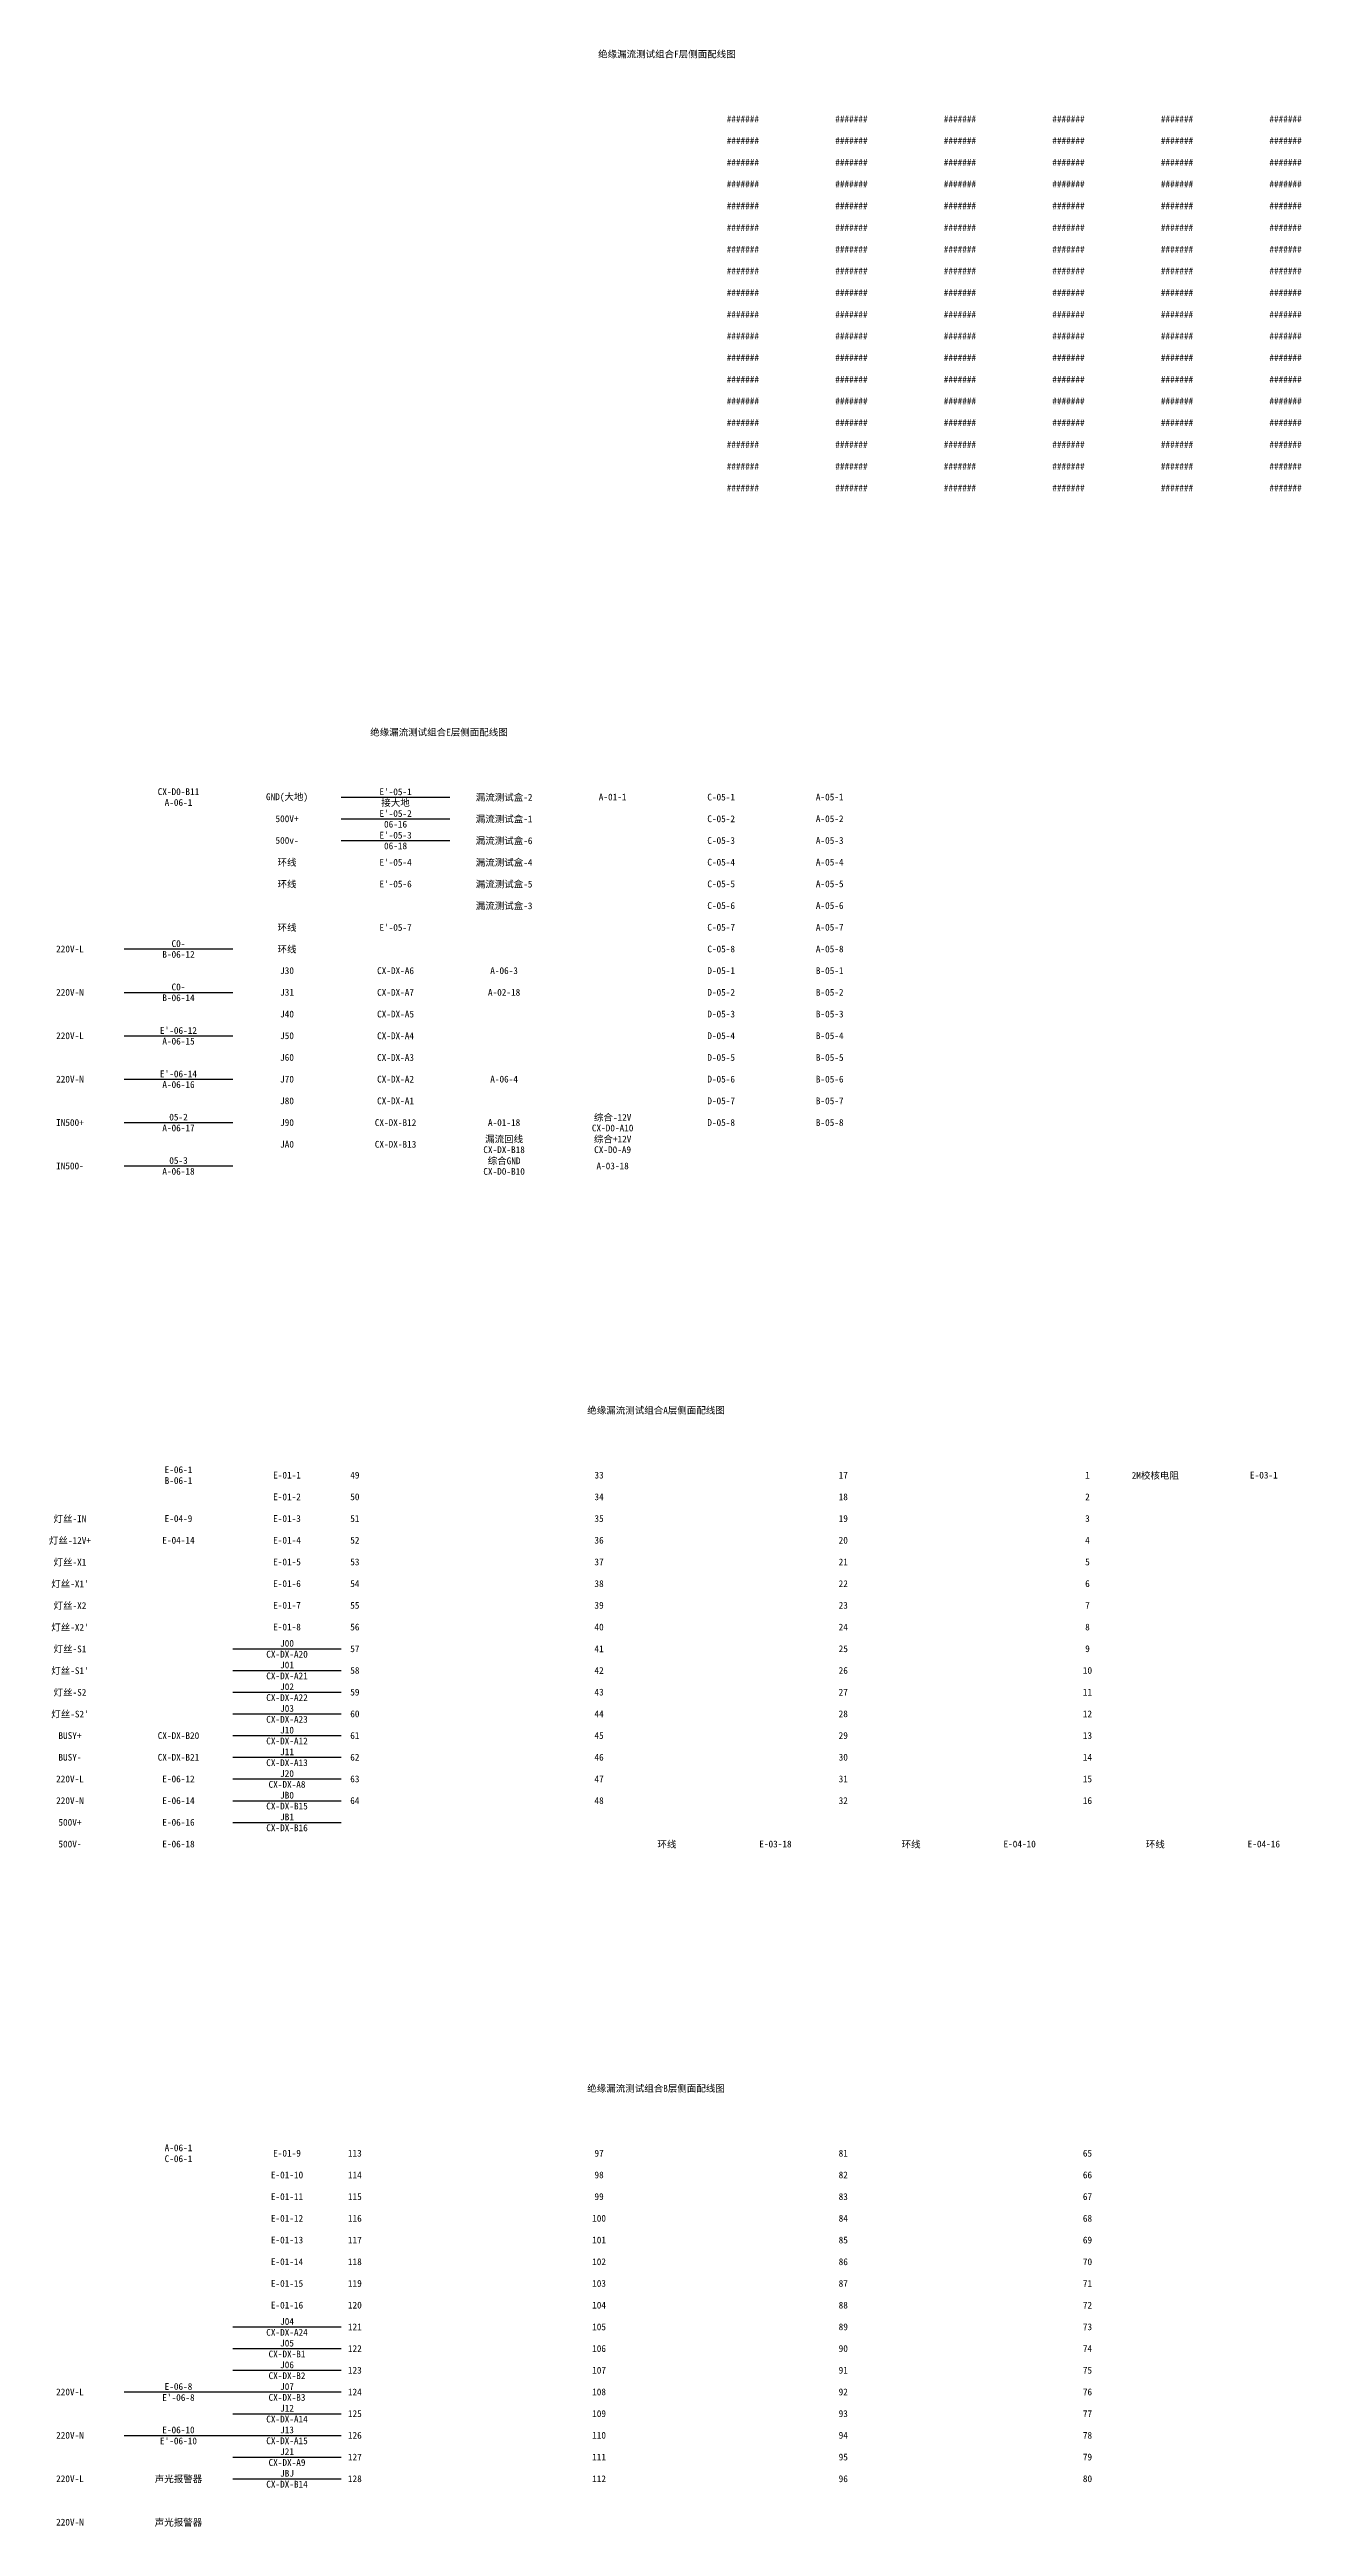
# Model space of a CAD drawing. Header units: millimetres. Extents: x 760 to 2014, y -130 to 4186.
# Drawn here: x 810 to 1272, y 3272 to 4186 of the extents above; entities that cross this region are included whole.
import ezdxf
from ezdxf.enums import TextEntityAlignment as Align

# ---------------------------------------------------------------- set-up
doc = ezdxf.new("R2010")
doc.units = ezdxf.units.MM
doc.styles.get("Standard").update_dxf_attribs({"font": ''})
doc.styles.get('Standard').set_extended_font_data('SimSun')

# ---------------------------------------------------------------- blocks, each defined once
blk = doc.blocks.new('焊线式—E层—配线端子')
at = {"color": 0}
for p, q in [((128, 140), (168, 140)), ((128, 132), (168, 132)), ((128, 124), (168, 124)), ((48, 84), (88, 84)), ((48, 68), (88, 68)), ((48, 52), (88, 52)), ((48, 36), (88, 36)), ((48, 20), (88, 20)), ((48, 4), (88, 4))]:
    blk.add_line(p, q, dxfattribs=at)
for s, p in [('绝缘漏流测试组合E层侧面配线图', (164, 164)), ("E'-05-1", (148, 142)), ('漏流测试盒-2', (188, 140)), ('A-01-1', (228, 140)), ('C-05-1', (268, 140)), ('A-05-1', (308, 140)), ("E'-05-2", (148, 134)), ('漏流测试盒-1', (188, 132)), ('C-05-2', (268, 132)), ('A-05-2', (308, 132)), ("E'-05-3", (148, 126)), ('漏流测试盒-6', (188, 124)), ('C-05-3', (268, 124)), ('A-05-3', (308, 124)), ('环线', (108, 116)), ("E'-05-4", (148, 116)), ('漏流测试盒-4', (188, 116)), ('C-05-4', (268, 116)), ('A-05-4', (308, 116)), ('环线', (108, 108)), ("E'-05-6", (148, 108)), ('漏流测试盒-5', (188, 108)), ('漏流测试盒-3', (188, 100)), ('C-05-5', (268, 108)), ('C-05-6', (268, 100)), ('A-05-5', (308, 108)), ('A-05-6', (308, 100)), ('环线', (108, 92)), ("E'-05-7", (148, 92)), ('C-05-7', (268, 92)), ('A-05-7', (308, 92)), ('环线', (108, 84)), ('C-05-8', (268, 84)), ('A-05-8', (308, 84)), ('D-05-1', (268, 76)), ('B-05-1', (308, 76)), ('D-05-2', (268, 68)), ('B-05-2', (308, 68)), ("E'-06-12", (68, 54)), ('D-05-3', (268, 60)), ('B-05-3', (308, 60)), ('D-05-4', (268, 52)), ('B-05-4', (308, 52)), ("E'-06-14", (68, 38)), ('D-05-5', (268, 44)), ('D-05-6', (268, 36)), ('B-05-5', (308, 44)), ('B-05-6', (308, 36)), ('D-05-7', (268, 28)), ('B-05-7', (308, 28)), ('D-05-8', (268, 20)), ('B-05-8', (308, 20))]:
    blk.add_text(s, height=2.5).set_placement(p, align=Align.MIDDLE)
at = {"color": 1}
for s, p in [('CX-D0-B11', (68, 142)), ('C0-', (68, 86)), ('C0-', (68, 70)), ('CX-D0-A10', (228, 18)), ('CX-D0-A9', (228, 10)), ('CX-D0-B10', (188, 2))]:
    blk.add_text(s, height=2.5, dxfattribs=at).set_placement(p, align=Align.MIDDLE)
at = {"color": 0}
for s, p in [('A-06-1', (68, 138)), ('GND(大地)', (108, 140)), ('接大地', (148, 138)), ('500V+', (108, 132)), ('06-16', (148, 130)), ('500v-', (108, 124)), ('06-18', (148, 122)), ('220V-L', (28, 84)), ('B-06-12', (68, 82)), ('J30', (108, 76)), ('A-06-3', (188, 76)), ('220V-N', (28, 68)), ('B-06-14', (68, 66)), ('J31', (108, 68)), ('A-02-18', (188, 68)), ('J40', (108, 60)), ('220V-L', (28, 52)), ('A-06-15', (68, 50)), ('J50', (108, 52)), ('220V-N', (28, 36)), ('J60', (108, 44)), ('J70', (108, 36)), ('A-06-4', (188, 36)), ('A-06-16', (68, 34)), ('J80', (108, 28)), ('IN500+', (28, 20)), ('A-06-17', (68, 18)), ('05-2', (68, 22)), ('J90', (108, 20)), ('A-01-18', (188, 20)), ('综合-12V', (228, 22)), ('JA0', (108, 12)), ('漏流回线', (188, 14)), ('综合+12V', (228, 14)), ('IN500-', (28, 4)), ('A-06-18', (68, 2)), ('05-3', (68, 6)), ('综合GND', (188, 6)), ('A-03-18', (228, 4))]:
    blk.add_text(s, height=2.5, dxfattribs=at).set_placement(p, align=Align.MIDDLE)
at = {"color": 6}
for s, p in [('CX-DX-A6', (148, 76)), ('CX-DX-A7', (148, 68)), ('CX-DX-A5', (148, 60)), ('CX-DX-A4', (148, 52)), ('CX-DX-A3', (148, 44)), ('CX-DX-A2', (148, 36)), ('CX-DX-A1', (148, 28)), ('CX-DX-B12', (148, 20)), ('CX-DX-B13', (148, 12)), ('CX-DX-B18', (188, 10))]:
    blk.add_text(s, height=2.5, dxfattribs=at).set_placement(p, align=Align.MIDDLE)
blk = doc.blocks.new('焊线式—F层—配线端子')
for s, p in [('绝缘漏流测试组合F层侧面配线图', (248, 164)), ('#######', (276, 140)), ('#######', (316, 140)), ('#######', (356, 140)), ('#######', (396, 140)), ('#######', (436, 140)), ('#######', (476, 140)), ('#######', (276, 132)), ('#######', (316, 132)), ('#######', (356, 132)), ('#######', (396, 132)), ('#######', (436, 132)), ('#######', (476, 132)), ('#######', (276, 124)), ('#######', (316, 124)), ('#######', (356, 124)), ('#######', (396, 124)), ('#######', (436, 124)), ('#######', (476, 124)), ('#######', (276, 116)), ('#######', (316, 116)), ('#######', (356, 116)), ('#######', (396, 116)), ('#######', (436, 116)), ('#######', (476, 116)), ('#######', (276, 108)), ('#######', (276, 100)), ('#######', (316, 108)), ('#######', (316, 100)), ('#######', (356, 108)), ('#######', (356, 100)), ('#######', (396, 108)), ('#######', (396, 100)), ('#######', (436, 108)), ('#######', (436, 100)), ('#######', (476, 108)), ('#######', (476, 100)), ('#######', (276, 92)), ('#######', (316, 92)), ('#######', (356, 92)), ('#######', (396, 92)), ('#######', (436, 92)), ('#######', (476, 92)), ('#######', (276, 84)), ('#######', (316, 84)), ('#######', (356, 84)), ('#######', (396, 84)), ('#######', (436, 84)), ('#######', (476, 84)), ('#######', (276, 76)), ('#######', (316, 76)), ('#######', (356, 76)), ('#######', (396, 76)), ('#######', (436, 76)), ('#######', (476, 76)), ('#######', (276, 68)), ('#######', (316, 68)), ('#######', (356, 68)), ('#######', (396, 68)), ('#######', (436, 68)), ('#######', (476, 68)), ('#######', (276, 60)), ('#######', (316, 60)), ('#######', (356, 60)), ('#######', (396, 60)), ('#######', (436, 60)), ('#######', (476, 60)), ('#######', (276, 52)), ('#######', (316, 52)), ('#######', (356, 52)), ('#######', (396, 52)), ('#######', (436, 52)), ('#######', (476, 52)), ('#######', (276, 44)), ('#######', (276, 36)), ('#######', (316, 44)), ('#######', (316, 36)), ('#######', (356, 44)), ('#######', (356, 36)), ('#######', (396, 44)), ('#######', (396, 36)), ('#######', (436, 44)), ('#######', (436, 36)), ('#######', (476, 44)), ('#######', (476, 36)), ('#######', (276, 28)), ('#######', (316, 28)), ('#######', (356, 28)), ('#######', (396, 28)), ('#######', (436, 28)), ('#######', (476, 28)), ('#######', (276, 20)), ('#######', (316, 20)), ('#######', (356, 20)), ('#######', (396, 20)), ('#######', (436, 20)), ('#######', (476, 20)), ('#######', (276, 12)), ('#######', (316, 12)), ('#######', (356, 12)), ('#######', (396, 12)), ('#######', (436, 12)), ('#######', (476, 12)), ('#######', (276, 4)), ('#######', (316, 4)), ('#######', (356, 4)), ('#######', (396, 4)), ('#######', (436, 4)), ('#######', (476, 4))]:
    blk.add_text(s, height=2.5).set_placement(p, align=Align.MIDDLE)
blk = doc.blocks.new('焊线式—A层—配线端子')
for p, q in [((88, 76), (128, 76)), ((88, 68), (128, 68)), ((88, 60), (128, 60)), ((88, 52), (128, 52)), ((88, 44), (128, 44)), ((88, 36), (128, 36)), ((88, 28), (128, 28)), ((88, 20), (128, 20)), ((88, 12), (128, 12))]:
    blk.add_line(p, q)
for s, p in [('绝缘漏流测试组合A层侧面配线图', (244, 164)), ('B-06-1', (68, 138)), ('E-06-1', (68, 142)), ('E-01-1', (108, 140)), ('49', (133, 140)), ('33', (223, 140)), ('17', (313, 140)), ('1', (403, 140)), ('2M校核电阻', (428, 140)), ('E-03-1', (468, 140)), ('E-01-2', (108, 132)), ('50', (133, 132)), ('34', (223, 132)), ('18', (313, 132)), ('2', (403, 132)), ('灯丝-IN', (28, 124)), ('E-04-9', (68, 124)), ('E-01-3', (108, 124)), ('51', (133, 124)), ('35', (223, 124)), ('19', (313, 124)), ('3', (403, 124)), ('灯丝-12V+', (28, 116)), ('E-04-14', (68, 116)), ('E-01-4', (108, 116)), ('52', (133, 116)), ('36', (223, 116)), ('20', (313, 116)), ('4', (403, 116)), ("灯丝-X1'", (28, 100)), ('灯丝-X1', (28, 108)), ('E-01-5', (108, 108)), ('E-01-6', (108, 100)), ('53', (133, 108)), ('54', (133, 100)), ('37', (223, 108)), ('38', (223, 100)), ('21', (313, 108)), ('22', (313, 100)), ('5', (403, 108)), ('6', (403, 100)), ('灯丝-X2', (28, 92)), ('E-01-7', (108, 92)), ('55', (133, 92)), ('39', (223, 92)), ('23', (313, 92)), ('7', (403, 92)), ("灯丝-X2'", (28, 84)), ('E-01-8', (108, 84)), ('56', (133, 84)), ('40', (223, 84)), ('24', (313, 84)), ('8', (403, 84)), ('灯丝-S1', (28, 76)), ('J00', (108, 78)), ('57', (133, 76)), ('41', (223, 76)), ('25', (313, 76)), ('9', (403, 76)), ("灯丝-S1'", (28, 68)), ('J01', (108, 70)), ('58', (133, 68)), ('42', (223, 68)), ('26', (313, 68)), ('10', (403, 68)), ('灯丝-S2', (28, 60)), ('J02', (108, 62)), ('J03', (108, 54)), ('59', (133, 60)), ('43', (223, 60)), ('27', (313, 60)), ('11', (403, 60)), ("灯丝-S2'", (28, 52)), ('J10', (108, 46)), ('60', (133, 52)), ('44', (223, 52)), ('28', (313, 52)), ('12', (403, 52)), ('BUSY+', (28, 44)), ('BUSY-', (28, 36)), ('J11', (108, 38)), ('61', (133, 44)), ('62', (133, 36)), ('45', (223, 44)), ('46', (223, 36)), ('30', (313, 36)), ('29', (313, 44)), ('13', (403, 44)), ('14', (403, 36)), ('220V-L', (28, 28)), ('E-06-12', (68, 28)), ('J20', (108, 30)), ('63', (133, 28)), ('47', (223, 28)), ('31', (313, 28)), ('15', (403, 28)), ('220V-N', (28, 20)), ('E-06-14', (68, 20)), ('JB0', (108, 22)), ('64', (133, 20)), ('48', (223, 20)), ('32', (313, 20)), ('16', (403, 20)), ('500V+', (28, 12)), ('E-06-16', (68, 12)), ('JB1', (108, 14)), ('500V-', (28, 4)), ('E-06-18', (68, 4)), ('环线', (248, 4)), ('E-03-18', (288, 4)), ('环线', (338, 4)), ('E-04-10', (378, 4)), ('环线', (428, 4)), ('E-04-16', (468, 4))]:
    blk.add_text(s, height=2.5).set_placement(p, align=Align.MIDDLE)
at = {"color": 6}
for s, p in [('CX-DX-A20', (108, 74)), ('CX-DX-A21', (108, 66)), ('CX-DX-A22', (108, 58)), ('CX-DX-A23', (108, 50)), ('CX-DX-B20', (68, 44)), ('CX-DX-B21', (68, 36)), ('CX-DX-A12', (108, 42)), ('CX-DX-A13', (108, 34)), ('CX-DX-B15', (108, 18)), ('CX-DX-A8', (108, 26)), ('CX-DX-B16', (108, 10))]:
    blk.add_text(s, height=2.5, dxfattribs=at).set_placement(p, align=Align.MIDDLE)
blk = doc.blocks.new('焊线式—B层—配线端子')
for p, q in [((88, 76), (128, 76)), ((88, 68), (128, 68)), ((88, 60), (128, 60)), ((48, 52), (88, 52)), ((88, 52), (128, 52)), ((88, 44), (128, 44)), ((48, 36), (88, 36)), ((88, 36), (128, 36)), ((88, 28), (128, 28)), ((88, 20), (128, 20))]:
    blk.add_line(p, q)
for s, p in [('绝缘漏流测试组合B层侧面配线图', (244, 164)), ('A-06-1', (68, 142)), ('C-06-1', (68, 138)), ('E-01-9', (108, 140)), ('113', (133, 140)), ('97', (223, 140)), ('81', (313, 140)), ('65', (403, 140)), ('E-01-10', (108, 132)), ('114', (133, 132)), ('98', (223, 132)), ('82', (313, 132)), ('66', (403, 132)), ('E-01-11', (108, 124)), ('115', (133, 124)), ('99', (223, 124)), ('83', (313, 124)), ('67', (403, 124)), ('E-01-12', (108, 116)), ('116', (133, 116)), ('100', (223, 116)), ('84', (313, 116)), ('68', (403, 116)), ('E-01-13', (108, 108)), ('E-01-14', (108, 100)), ('117', (133, 108)), ('118', (133, 100)), ('101', (223, 108)), ('102', (223, 100)), ('85', (313, 108)), ('86', (313, 100)), ('69', (403, 108)), ('70', (403, 100)), ('E-01-15', (108, 92)), ('119', (133, 92)), ('103', (223, 92)), ('87', (313, 92)), ('71', (403, 92)), ('E-01-16', (108, 84)), ('120', (133, 84)), ('104', (223, 84)), ('88', (313, 84)), ('72', (403, 84)), ('J04', (108, 78)), ('121', (133, 76)), ('105', (223, 76)), ('89', (313, 76)), ('73', (403, 76)), ('J05', (108, 70)), ('122', (133, 68)), ('106', (223, 68)), ('90', (313, 68)), ('74', (403, 68)), ('E-06-8', (68, 54)), ('J06', (108, 62)), ('J07', (108, 54)), ('123', (133, 60)), ('107', (223, 60)), ('91', (313, 60)), ('75', (403, 60)), ('220V-L', (28, 52)), ("E'-06-8", (68, 50)), ('J12', (108, 46)), ('124', (133, 52)), ('108', (223, 52)), ('92', (313, 52)), ('76', (403, 52)), ('220V-N', (28, 36)), ('E-06-10', (68, 38)), ('J13', (108, 38)), ('125', (133, 44)), ('126', (133, 36)), ('109', (223, 44)), ('110', (223, 36)), ('93', (313, 44)), ('94', (313, 36)), ('77', (403, 44)), ('78', (403, 36)), ("E'-06-10", (68, 34)), ('J21', (108, 30)), ('127', (133, 28)), ('111', (223, 28)), ('95', (313, 28)), ('79', (403, 28)), ('220V-L', (28, 20)), ('声光报警器', (68, 20)), ('JBJ', (108, 22)), ('128', (133, 20)), ('112', (223, 20)), ('96', (313, 20)), ('80', (403, 20)), ('220V-N', (28, 4)), ('声光报警器', (68, 4))]:
    blk.add_text(s, height=2.5).set_placement(p, align=Align.MIDDLE)
at = {"color": 6}
for s, p in [('CX-DX-A24', (108, 74)), ('CX-DX-B1', (108, 66)), ('CX-DX-B2', (108, 58)), ('CX-DX-B3', (108, 50)), ('CX-DX-A14', (108, 42)), ('CX-DX-A15', (108, 34)), ('CX-DX-B14', (108, 18)), ('CX-DX-A9', (108, 26))]:
    blk.add_text(s, height=2.5, dxfattribs=at).set_placement(p, align=Align.MIDDLE)

msp = doc.modelspace()

# ---------------------------------------------------------------- block references
for name, p in [('焊线式—F层—配线端子', (790, 4020)), ('焊线式—E层—配线端子', (790, 3770)), ('焊线式—A层—配线端子', (790, 3520)), ('焊线式—B层—配线端子', (790, 3270))]:
    msp.add_blockref(name, p)

doc.saveas('drawing.dxf')
